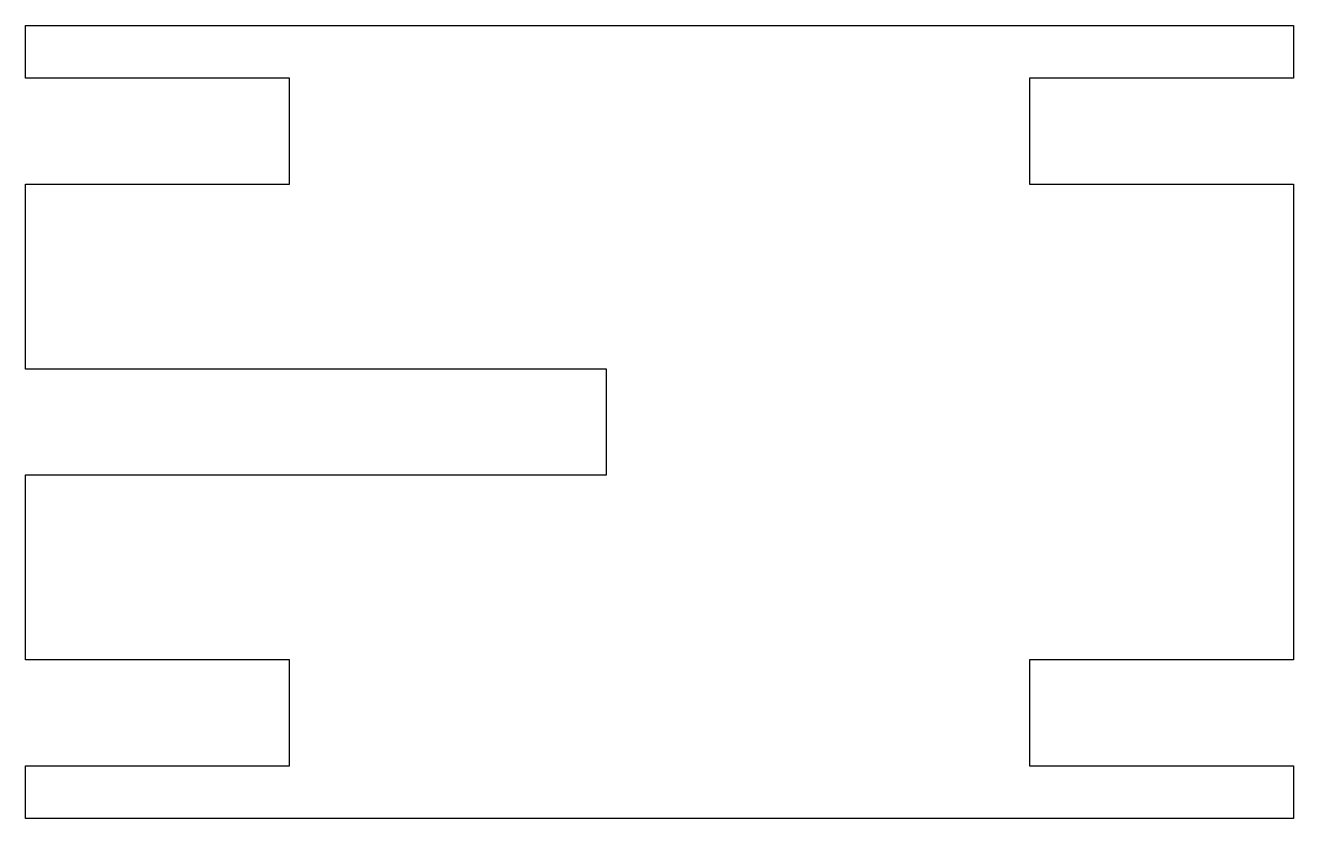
# Model space of a CAD drawing. Header units: inches. Extents: x 0 to 12, y 0 to 7.5.
import ezdxf

# ---------------------------------------------------------------- set-up
doc = ezdxf.new("R2010")
doc.units = ezdxf.units.IN
doc.layers.get('0').update_dxf_attribs({"linetype": 'CONTINUOUS'})

msp = doc.modelspace()

# ---------------------------------------------------------------- linework, layer by layer
msp.add_lwpolyline([(12, 0), (0, 0), (0, 0.5), (2.5, 0.5), (2.5, 1.5), (0, 1.5), (0, 3.25), (5.5, 3.25), (5.5, 4.25), (0, 4.25), (0, 6), (2.5, 6), (2.5, 7), (0, 7), (0, 7.5), (12, 7.5), (12, 7), (9.5, 7), (9.5, 6), (12, 6), (12, 1.5), (9.5, 1.5), (9.5, 0.5), (12, 0.5)], close=True)

doc.saveas('drawing.dxf')
